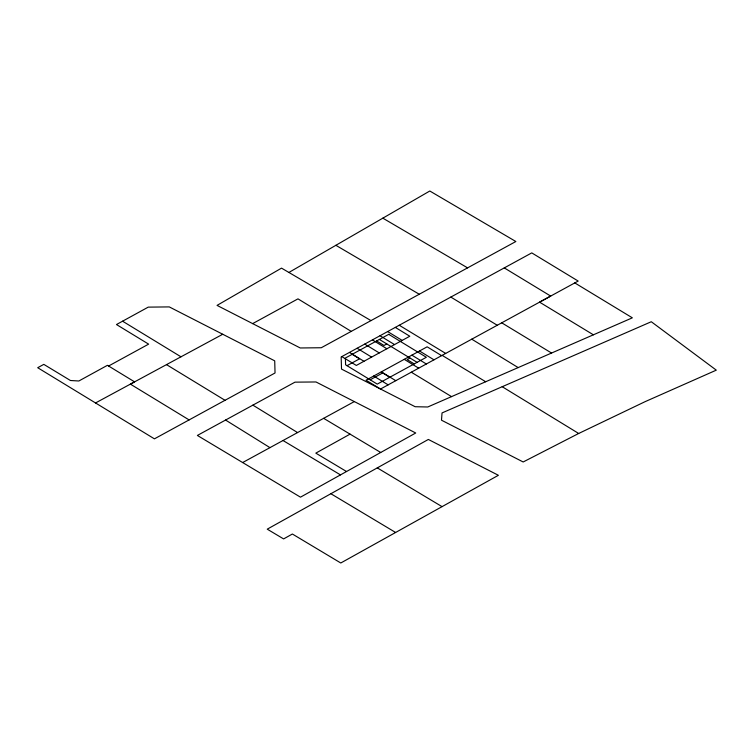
<?xml version="1.0" encoding="UTF-8"?>
<svg xmlns="http://www.w3.org/2000/svg" width="754" height="754" viewBox="0 0 754 754"><rect width="100%" height="100%" fill="white"/><g stroke="black" fill="none" stroke-linecap="round" stroke-linejoin="round"><path stroke-width="1.13" d="M288.905 272.458L429.808 191.007L515.859 241.516L321.27 347.745L300.233 347.971L217.048 305.389L281.525 268.132L370.987 320.601M340.478 474.888L300.478 497.169L197.378 435.444L294.974 382.155L316.001 381.967L415.727 432.994L340.478 474.888L283.004 440.506M330.874 493.729L428.347 439.45L498.394 475.293L340.78 562.993L292.382 534.02L283.608 538.912L267.246 529.167L330.874 493.729L395.586 532.465M350.063 434.125L315.822 453.135L346.538 471.523M189.113 419.921L130.395 384.135L134.598 381.863L107.436 365.313L78.85 380.996L70.424 380.497L43.807 364.371L37.7 367.716L154.429 438.847L275.04 372.985L274.72 360.846L169.273 306.906L148.236 307.132L116.474 324.54L148.632 344.135L108.585 366.02M252.647 323.617L297.981 298.857L351.232 331.383M347.029 365.681L359.573 358.829L352.175 354.314M386.802 343.947L384.012 345.473L376.614 340.959M370.167 379.79L382.712 372.938L389.79 377.264M409.997 358.027L407.151 359.583L414.229 363.909M242.647 462.551L354.323 401.58M574.784 282.91L632.352 317.83L427.754 406.99L415.143 406.717L341.524 369.092L341.157 356.953L531.768 252.892L578.177 281.063L380.497 389.026L366.039 380.204L427.141 346.821L441.599 355.634M95.532 402.956L222.732 334.258M578.686 433.475L523.172 461.976L441.495 420.195L442.033 412.938L651.286 321.732L716.3 370.148L645.009 401.703L578.686 433.475L502.202 386.708M382.844 218.16L467.584 267.868M335.869 245.304L419.271 294.248M323.645 418.329L380.723 452.485M377.292 467.885L442.004 506.613M504.275 267.906L550.693 296.077L539.562 302.147L593.398 334.814M501.702 322.806L551.56 353.042M450.835 297.085L497.235 325.247M399.252 325.247L445.671 353.419M442.117 355.351L485.689 381.741M379.385 339.441L417.094 362.335M411.269 372.193L451.552 396.623M395.341 327.415L409.799 336.237L356.331 365.445L341.873 356.633M387.697 331.59L402.155 340.403M419.507 350.987L433.965 359.809M380.063 335.766L394.521 344.578M411.873 355.162L426.33 363.984M372.419 339.931L386.877 348.753M404.229 359.338L418.687 368.159M364.785 344.107L379.243 352.929M357.151 348.282L371.609 357.104M349.507 352.457L363.965 361.279M381.317 371.854L395.775 380.676M373.682 376.029L388.14 384.851M122.572 321.195L180.979 356.812M166.502 364.625L225.022 400.299M471.74 339.168L518.168 367.594M252.873 405.143L297.566 432.57M225.569 420.053L269.96 447.64M388.734 334.333L345.398 358.018L345.596 364.813L377.245 384.116L426.349 357.283L388.734 334.333"/></g></svg>
